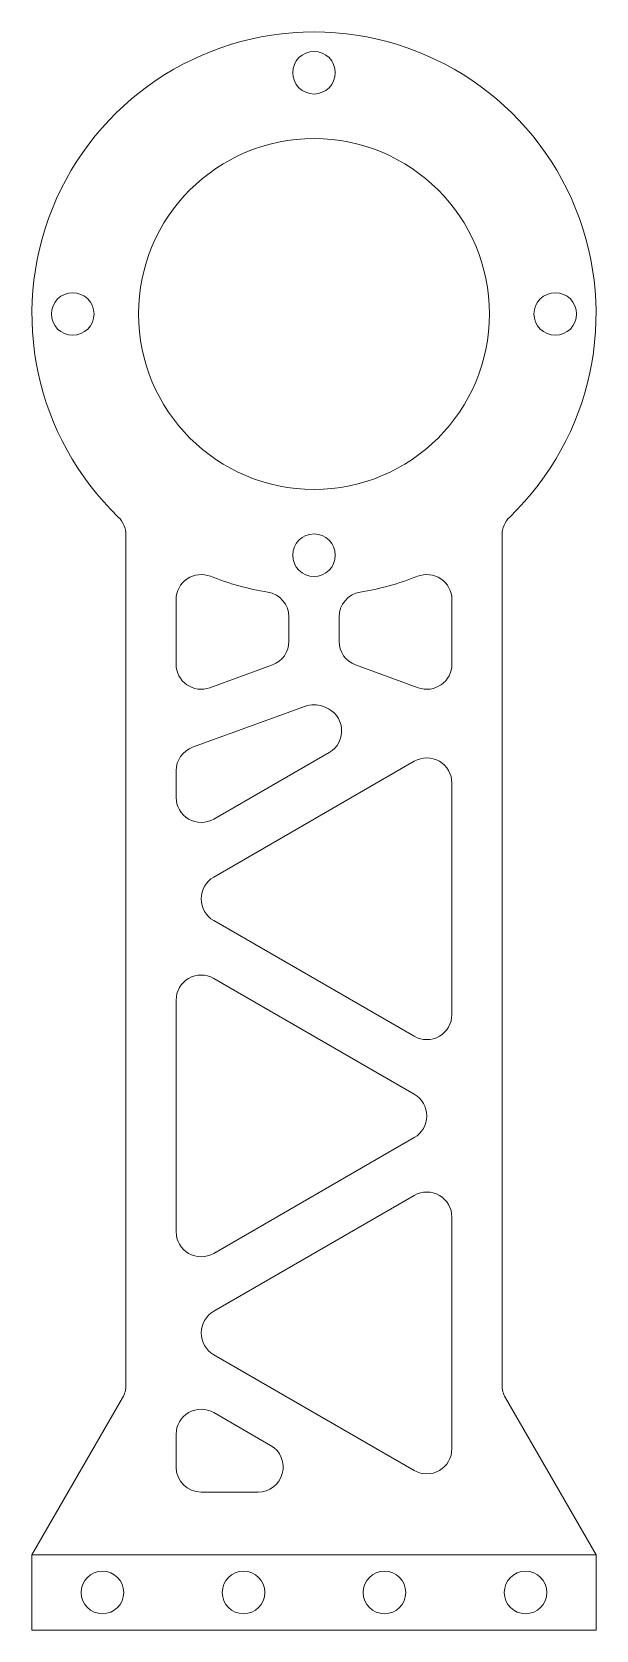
# Model space of a CAD drawing. Header units: millimetres. Extents: x -38 to 8, y 0 to 128.
import ezdxf

# ---------------------------------------------------------------- set-up
doc = ezdxf.new("R2010")
doc.units = ezdxf.units.MM

msp = doc.modelspace()

# ---------------------------------------------------------------- linework, layer by layer
at = {"color": 7, "linetype": 'Continuous', "lineweight": 15}
for p, q in [((-30, 87.36), (-30, 19.53)), ((0, 87.36), (0, 19.53)), ((-26, 82.21), (-26, 77.06)), ((-4, 77.06), (-4, 82.21)), ((-17, 78.88), (-17, 80.83)), ((-13, 80.83), (-13, 78.88)), ((-23.32, 75.18), (-18.32, 77)), ((-11.68, 77), (-6.68, 75.18)), ((-15.68, 73.7), (-24.68, 70.43)), ((-14.1, 73.62), (-14.32, 73.7)), ((-23, 64.69), (-13.79, 70.01)), ((-7, 69.31), (-23, 60.07)), ((-26, 68.55), (-26, 66.43)), ((-4, 49.11), (-4, 67.58)), ((-23, 56.61), (-7, 47.37)), ((-7, 42.75), (-23, 51.99)), ((-26, 50.26), (-26, 31.78)), ((-23, 30.05), (-7, 39.29)), ((-7, 34.67), (-23, 25.43)), ((-4, 14.46), (-4, 32.94)), ((-23, 21.97), (-7, 12.73)), ((-30.27, 18.53), (-37.5, 6)), ((7.5, 6), (0.27, 18.53)), ((-18.46, 14.73), (-23, 17.35)), ((-26, 15.62), (-26, 13)), ((-24, 11), (-19.46, 11)), ((7.5, 6), (-37.5, 6)), ((-37.5, 6), (-37.5, 0)), ((7.5, 0), (7.5, 6)), ((-37.5, 0), (7.5, 0))]:
    msp.add_line(p, q, dxfattribs=at)
for centre, radius in [((-15, 124.25), 1.7), ((-15, 105), 14), ((-34.25, 105), 1.7), ((4.25, 105), 1.7), ((-15, 85.75), 1.7), ((-31.88, 3), 1.7), ((-20.62, 3), 1.7), ((-9.38, 3), 1.7), ((1.88, 3), 1.7)]:
    msp.add_circle(centre, radius, dxfattribs=at)
for centre, radius, start, end in [((-15, 105), 22.5, 313.9378, 226.0622), ((-32, 87.36), 2, 0, 46.0622), ((2, 87.36), 2, 133.9378, 180), ((-24, 82.21), 2, 68.4479, 180), ((-6, 82.21), 2, 0, 111.5521), ((-15, 105), 22.5, 248.4479, 260.6035), ((-15, 105), 22.5, 279.3965, 291.5521), ((-19, 80.83), 2, 0, 80.6035), ((-11, 80.83), 2, 99.3965, 180), ((-19, 78.88), 2, 290, 0), ((-11, 78.88), 2, 180, 250), ((-24, 77.06), 2, 180, 290), ((-6, 77.06), 2, 250, 0), ((-15, 71.82), 2, 70, 110), ((-14.79, 71.74), 2, 300, 70), ((-24, 68.55), 2, 110, 180), ((-6, 67.58), 2, 0, 120), ((-24, 66.43), 2, 180, 300), ((-22, 58.34), 2, 120, 240), ((-24, 50.26), 2, 60, 180), ((-6, 49.11), 2, 240, 0), ((-8, 41.02), 2, 300, 60), ((-6, 32.94), 2, 0, 120), ((-24, 31.78), 2, 180, 300), ((-22, 23.7), 2, 120, 240), ((-32, 19.53), 2, 330, 0), ((2, 19.53), 2, 180, 210), ((-24, 15.62), 2, 60, 180), ((-19.46, 13), 2, 270, 60), ((-6, 14.46), 2, 240, 0), ((-24, 13), 2, 180, 270)]:
    msp.add_arc(centre, radius, start, end, dxfattribs=at)

doc.saveas('drawing.dxf')
